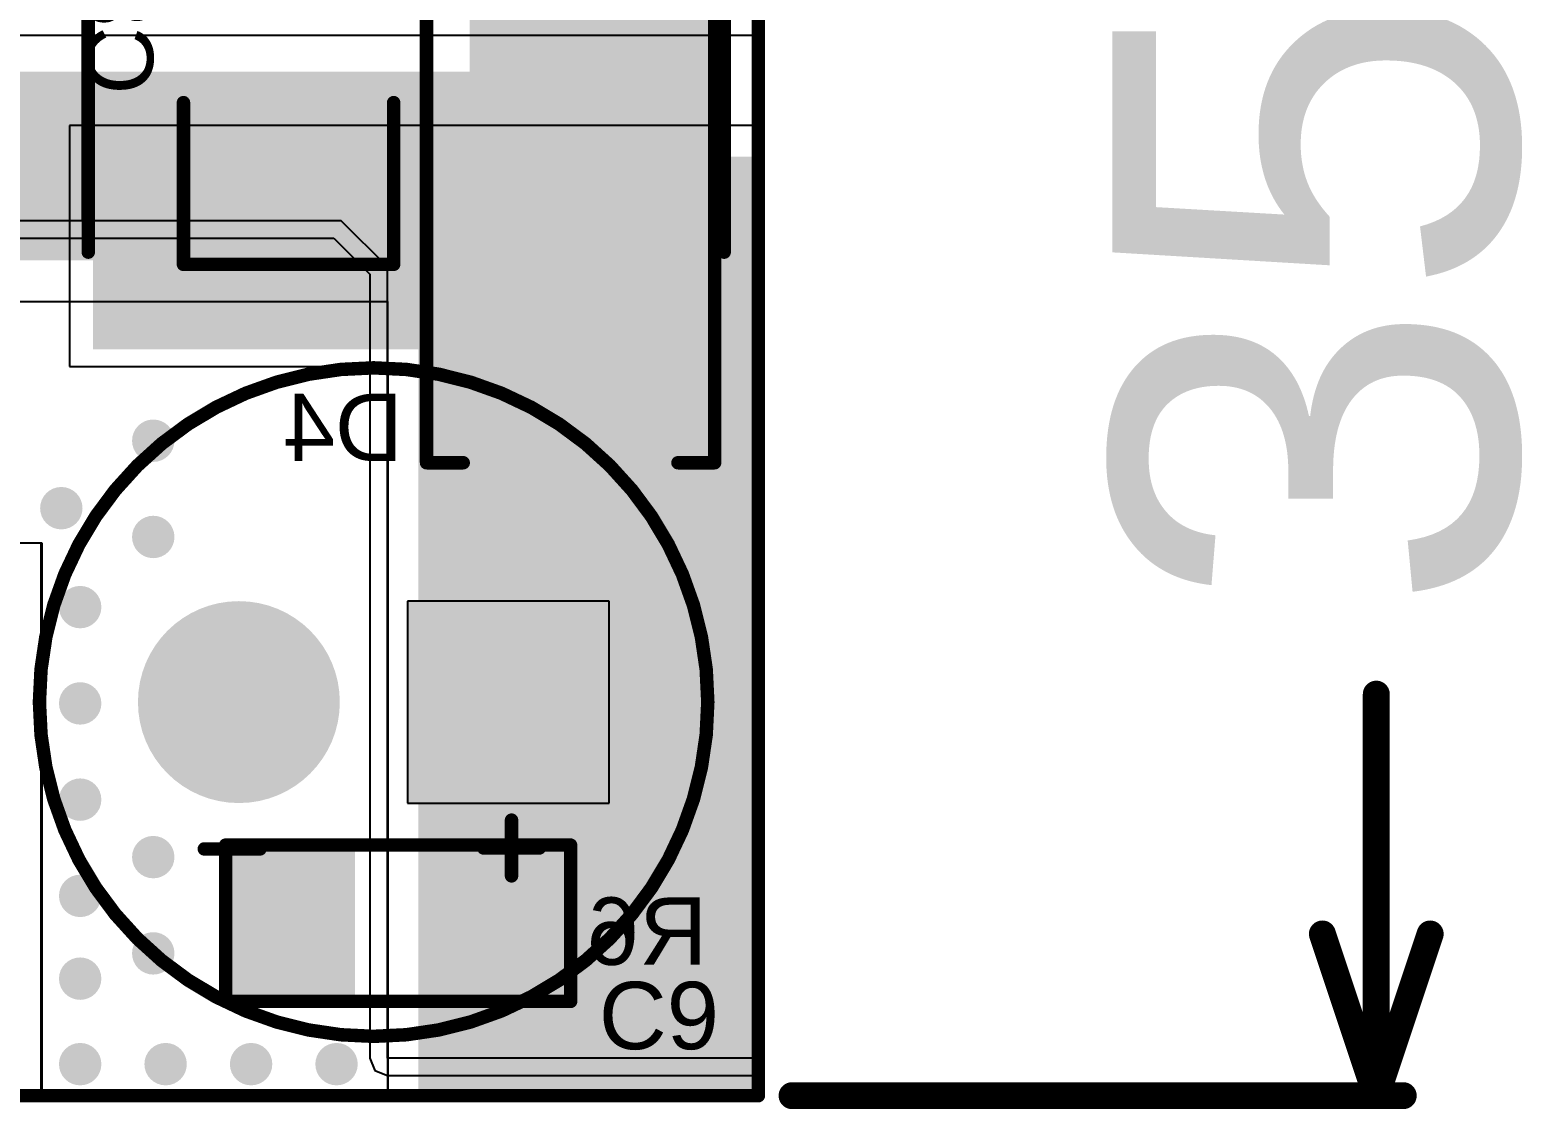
# Model space of a CAD drawing. Header units: millimetres. Extents: x -0.24 to 4.31, y -0.01 to 3.37.
# Drawn here: x 1.186 to 1.74, y -0.009 to 0.391 of the extents above; entities that cross this region are included whole.
import ezdxf

# ---------------------------------------------------------------- set-up
doc = ezdxf.new("R2010")
doc.units = ezdxf.units.MM
doc.header["$MEASUREMENT"] = 0
for name, color, linetype in [('BottomLayer', 5, 'Continuous'), ('BottomOverlay', 54, 'Continuous'), ('BottomPaste', 16, 'Continuous'), ('BottomSolder', 6, 'Continuous'), ('Mechanical1', 6, 'Continuous'), ('Mechanical2', 216, 'Continuous'), ('MidLayer1', 16, 'Continuous'), ('MidLayer2', 76, 'Continuous'), ('MultiLayer', 9, 'Continuous'), ('PadHoleLayer', 156, 'Continuous'), ('TopLayer', 1, 'Continuous'), ('TopOverlay', 2, 'Continuous'), ('TopPaste', 8, 'Continuous'), ('TopSolder', 216, 'Continuous'), ('ViaHoleLayer', 16, 'Continuous')]:
    doc.layers.add(name, color=color, linetype=linetype)
doc.styles.add('Arial', font='', dxfattribs={"height": 0.2})
doc.styles.get('Arial').set_extended_font_data('Arial')

# ---------------------------------------------------------------- blocks, each defined once
blk = doc.blocks.new('YNR6045_221M_14')
at = {"layer": 'TopLayer'}
for points in [[(-0.12205, 0.1122), (-0.05512, 0.1122), (-0.05512, -0.1122), (-0.12205, -0.1122)], [(0.05512, 0.1122), (0.12205, 0.1122), (0.12205, -0.1122), (0.05512, -0.1122)]]:
    blk.add_hatch(color=1, dxfattribs=at).paths.add_polyline_path(points)
at = {"layer": 'TopPaste'}
for points in [[(-0.12205, 0.1122), (-0.05512, 0.1122), (-0.05512, -0.1122), (-0.12205, -0.1122)], [(0.05512, 0.1122), (0.12205, 0.1122), (0.12205, -0.1122), (0.05512, -0.1122)]]:
    blk.add_hatch(color=8, dxfattribs=at).paths.add_polyline_path(points)
at = {"layer": 'TopSolder'}
for points in [[(-0.12605, 0.1162), (-0.05112, 0.1162), (-0.05112, -0.1162), (-0.12605, -0.1162)], [(0.05112, 0.1162), (0.12605, 0.1162), (0.12605, -0.1162), (0.05112, -0.1162)]]:
    blk.add_hatch(color=216, dxfattribs=at).paths.add_polyline_path(points)
at = {"layer": 'TopOverlay', "const_width": 0.005}
for points in [[(0.09, 0.118), (-0.09211, 0.11811)], [(-0.09211, -0.11811), (0.09, -0.118)]]:
    blk.add_lwpolyline(points, dxfattribs=at)
at = {"layer": 'TopOverlay', "const_width": 0.0025}
for points in [[(-0.09336, 0.11811, 1), (-0.09086, 0.11811, 1)], [(0.08875, 0.118, 1), (0.09125, 0.118, 1)], [(-0.09336, -0.11811, 1), (-0.09086, -0.11811, 1)], [(0.08875, -0.118, 1), (0.09125, -0.118, 1)]]:
    blk.add_lwpolyline(points, format="xyb", close=True, dxfattribs=at)
blk = doc.blocks.new('SHW680UF10V6_3X11_15')
at = {"layer": 'BottomLayer'}
blk.add_hatch(color=5, dxfattribs=at).paths.add_polyline_path([(-0.08346, 0.03346), (-0.01654, 0.03346), (-0.01654, -0.03346), (-0.08346, -0.03346)])
h = blk.add_hatch(color=5, dxfattribs=at)
edge = h.paths.add_edge_path()
edge.add_arc((0.05, 0), 0.03346, 0, 360)
at = {"layer": 'BottomSolder'}
blk.add_hatch(color=6, dxfattribs=at).paths.add_polyline_path([(-0.08746, 0.03746), (-0.01254, 0.03746), (-0.01254, -0.03746), (-0.08746, -0.03746)])
h = blk.add_hatch(color=6, dxfattribs=at)
edge = h.paths.add_edge_path()
edge.add_arc((0.05, 0), 0.03746, 0, 360)
at = {"layer": 'MidLayer1'}
blk.add_hatch(color=16, dxfattribs=at).paths.add_polyline_path([(-0.08346, 0.03346), (-0.01654, 0.03346), (-0.01654, -0.03346), (-0.08346, -0.03346)])
h = blk.add_hatch(color=16, dxfattribs=at)
edge = h.paths.add_edge_path()
edge.add_arc((0.05, 0), 0.03346, 0, 360)
at = {"layer": 'MidLayer2'}
blk.add_hatch(color=76, dxfattribs=at).paths.add_polyline_path([(-0.08346, 0.03346), (-0.01654, 0.03346), (-0.01654, -0.03346), (-0.08346, -0.03346)])
h = blk.add_hatch(color=76, dxfattribs=at)
edge = h.paths.add_edge_path()
edge.add_arc((0.05, 0), 0.03346, 0, 360)
at = {"layer": 'MultiLayer'}
blk.add_hatch(color=9, dxfattribs=at).paths.add_polyline_path([(-0.08346, 0.03346), (-0.01654, 0.03346), (-0.01654, -0.03346), (-0.08346, -0.03346)])
h = blk.add_hatch(color=9, dxfattribs=at)
edge = h.paths.add_edge_path()
edge.add_arc((0.05, 0), 0.03346, 0, 360)
at = {"layer": 'PadHoleLayer'}
h = blk.add_hatch(color=156, dxfattribs=at)
edge = h.paths.add_edge_path()
edge.add_arc((-0.05, 0), 0.01969, 0, 360)
h = blk.add_hatch(color=156, dxfattribs=at)
edge = h.paths.add_edge_path()
edge.add_arc((0.05, 0), 0.01969, 0, 360)
at = {"layer": 'TopLayer'}
blk.add_hatch(color=1, dxfattribs=at).paths.add_polyline_path([(-0.08346, 0.03346), (-0.01654, 0.03346), (-0.01654, -0.03346), (-0.08346, -0.03346)])
h = blk.add_hatch(color=1, dxfattribs=at)
edge = h.paths.add_edge_path()
edge.add_arc((0.05, 0), 0.03346, 0, 360)
at = {"layer": 'TopSolder'}
blk.add_hatch(color=216, dxfattribs=at).paths.add_polyline_path([(-0.08746, 0.03746), (-0.01254, 0.03746), (-0.01254, -0.03746), (-0.08746, -0.03746)])
h = blk.add_hatch(color=216, dxfattribs=at)
edge = h.paths.add_edge_path()
edge.add_arc((0.05, 0), 0.03746, 0, 360)
at = {"layer": 'TopOverlay'}
for points, const_width in [([(0.12402, 0, 1), (-0.12402, 0, 1)], 0.005), ([(-0.05243, 0.06447, 1), (-0.04993, 0.06447, 1)], 0.0025), ([(-0.06277, 0.05413, 1), (-0.06027, 0.05413, 1)], 0.0025), ([(-0.0421, 0.05413, 1), (-0.0396, 0.05413, 1)], 0.0025), ([(0.04091, 0.05447, 1), (0.04342, 0.05447, 1)], 0.0025), ([(0.06158, 0.05447, 1), (0.06408, 0.05447, 1)], 0.0025), ([(-0.05243, 0.0438, 1), (-0.04993, 0.0438, 1)], 0.0025), ([(-0.12527, 0, 1), (-0.12277, 0, 1)], 0.0025), ([(0.12277, 0, 1), (0.12527, 0, 1)], 0.0025)]:
    blk.add_lwpolyline(points, format="xyb", close=True, dxfattribs=dict(at, const_width=const_width))
at = {"layer": 'TopOverlay', "const_width": 0.005}
for points in [[(-0.05118, 0.06447), (-0.05118, 0.0438)], [(-0.04085, 0.05413), (-0.06152, 0.05413)], [(0.06283, 0.05447), (0.04217, 0.05447)]]:
    blk.add_lwpolyline(points, dxfattribs=at)
blk = doc.blocks.new('C___1206_B_20')
at = {"layer": 'BottomLayer'}
for points in [[(-0.08, 0.035), (-0.02, 0.035), (-0.02, -0.035), (-0.08, -0.035)], [(0.02, 0.035), (0.08, 0.035), (0.08, -0.035), (0.02, -0.035)]]:
    blk.add_hatch(color=5, dxfattribs=at).paths.add_polyline_path(points)
at = {"layer": 'BottomPaste'}
for points in [[(-0.08, 0.035), (-0.02, 0.035), (-0.02, -0.035), (-0.08, -0.035)], [(0.02, 0.035), (0.08, 0.035), (0.08, -0.035), (0.02, -0.035)]]:
    blk.add_hatch(color=16, dxfattribs=at).paths.add_polyline_path(points)
at = {"layer": 'BottomSolder'}
for points in [[(-0.084, 0.039), (-0.016, 0.039), (-0.016, -0.039), (-0.084, -0.039)], [(0.016, 0.039), (0.084, 0.039), (0.084, -0.039), (0.016, -0.039)]]:
    blk.add_hatch(color=6, dxfattribs=at).paths.add_polyline_path(points)
at = {"layer": 'BottomOverlay', "const_width": 0.005}
for points in [[(-0.084, -0.039), (-0.084, 0.039)], [(-0.024, 0.039), (-0.084, 0.039)], [(0.084, 0.039), (0.024, 0.039)], [(0.084, -0.039), (0.084, 0.039)], [(-0.024, -0.039), (-0.084, -0.039)], [(0.084, -0.039), (0.024, -0.039)]]:
    blk.add_lwpolyline(points, dxfattribs=at)
at = {"layer": 'BottomOverlay', "const_width": 0.0025}
for points in [[(-0.08525, 0.039, 1), (-0.08275, 0.039, 1)], [(-0.08525, 0.039, 1), (-0.08275, 0.039, 1)], [(-0.02525, 0.039, 1), (-0.02275, 0.039, 1)], [(0.02275, 0.039, 1), (0.02525, 0.039, 1)], [(0.08275, 0.039, 1), (0.08525, 0.039, 1)], [(0.08275, 0.039, 1), (0.08525, 0.039, 1)], [(-0.08525, -0.039, 1), (-0.08275, -0.039, 1)], [(-0.08525, -0.039, 1), (-0.08275, -0.039, 1)], [(-0.02525, -0.039, 1), (-0.02275, -0.039, 1)], [(0.02275, -0.039, 1), (0.02525, -0.039, 1)], [(0.08275, -0.039, 1), (0.08525, -0.039, 1)], [(0.08275, -0.039, 1), (0.08525, -0.039, 1)]]:
    blk.add_lwpolyline(points, format="xyb", close=True, dxfattribs=at)
blk = doc.blocks.new('SMA_B_24')
at = {"layer": 'BottomLayer'}
for points in [[(-0.12205, 0.03346), (-0.03543, 0.03346), (-0.03543, -0.03346), (-0.12205, -0.03346)], [(0.03543, 0.03346), (0.12205, 0.03346), (0.12205, -0.03346), (0.03543, -0.03346)]]:
    blk.add_hatch(color=5, dxfattribs=at).paths.add_polyline_path(points)
at = {"layer": 'BottomOverlay'}
for points in [[(-0.15471, -0.05595), (-0.12905, -0.05595), (-0.12905, 0.056), (-0.15471, 0.056)], [(-0.12992, 0.03638), (-0.1022, 0.03638), (-0.1022, 0.05598), (-0.12992, 0.05598)], [(-0.12992, -0.05598), (-0.1022, -0.05598), (-0.1022, -0.03638), (-0.12992, -0.03638)]]:
    blk.add_hatch(color=54, dxfattribs=at).paths.add_polyline_path(points)
at = {"layer": 'BottomPaste'}
for points in [[(-0.12205, 0.03346), (-0.03543, 0.03346), (-0.03543, -0.03346), (-0.12205, -0.03346)], [(0.03543, 0.03346), (0.12205, 0.03346), (0.12205, -0.03346), (0.03543, -0.03346)]]:
    blk.add_hatch(color=16, dxfattribs=at).paths.add_polyline_path(points)
at = {"layer": 'BottomSolder'}
for points in [[(-0.12605, 0.03746), (-0.03143, 0.03746), (-0.03143, -0.03746), (-0.12605, -0.03746)], [(0.03143, 0.03746), (0.12605, 0.03746), (0.12605, -0.03746), (0.03143, -0.03746)]]:
    blk.add_hatch(color=6, dxfattribs=at).paths.add_polyline_path(points)
at = {"layer": 'BottomOverlay', "const_width": 0.005}
for points in [[(0.08115, 0.05345), (-0.10465, 0.05345)], [(0.08115, 0.03985), (0.08115, 0.05345)], [(0.08115, -0.05345), (0.08115, -0.03985)], [(0.08115, -0.05345), (-0.10465, -0.05345)]]:
    blk.add_lwpolyline(points, dxfattribs=at)
at = {"layer": 'BottomOverlay', "const_width": 0.0025}
for points in [[(-0.1059, 0.05345, 1), (-0.1034, 0.05345, 1)], [(0.0799, 0.05345, 1), (0.0824, 0.05345, 1)], [(0.0799, 0.05345, 1), (0.0824, 0.05345, 1)], [(0.0799, 0.03985, 1), (0.0824, 0.03985, 1)], [(0.0799, -0.03985, 1), (0.0824, -0.03985, 1)], [(-0.1059, -0.05345, 1), (-0.1034, -0.05345, 1)], [(0.0799, -0.05345, 1), (0.0824, -0.05345, 1)], [(0.0799, -0.05345, 1), (0.0824, -0.05345, 1)]]:
    blk.add_lwpolyline(points, format="xyb", close=True, dxfattribs=at)
blk = doc.blocks.new('RES_0805_B_54')
at = {"layer": 'BottomLayer'}
for points in [[(-0.06, 0.025), (-0.02, 0.025), (-0.02, -0.025), (-0.06, -0.025)], [(0.02, 0.025), (0.06, 0.025), (0.06, -0.025), (0.02, -0.025)]]:
    blk.add_hatch(color=5, dxfattribs=at).paths.add_polyline_path(points)
at = {"layer": 'BottomPaste'}
for points in [[(-0.06, 0.025), (-0.02, 0.025), (-0.02, -0.025), (-0.06, -0.025)], [(0.02, 0.025), (0.06, 0.025), (0.06, -0.025), (0.02, -0.025)]]:
    blk.add_hatch(color=16, dxfattribs=at).paths.add_polyline_path(points)
at = {"layer": 'BottomSolder'}
for points in [[(-0.064, 0.029), (-0.016, 0.029), (-0.016, -0.029), (-0.064, -0.029)], [(0.016, 0.029), (0.064, 0.029), (0.064, -0.029), (0.016, -0.029)]]:
    blk.add_hatch(color=6, dxfattribs=at).paths.add_polyline_path(points)
at = {"layer": 'BottomOverlay', "const_width": 0.005}
for points in [[(-0.064, 0.029), (0.064, 0.029)], [(-0.064, -0.029), (-0.064, 0.029)], [(0.064, -0.029), (0.064, 0.029)], [(-0.064, -0.029), (0.064, -0.029)]]:
    blk.add_lwpolyline(points, dxfattribs=at)
at = {"layer": 'BottomOverlay', "const_width": 0.0025}
for points in [[(-0.06525, 0.029, 1), (-0.06275, 0.029, 1)], [(-0.06525, 0.029, 1), (-0.06275, 0.029, 1)], [(0.06275, 0.029, 1), (0.06525, 0.029, 1)], [(0.06275, 0.029, 1), (0.06525, 0.029, 1)], [(-0.06525, -0.029, 1), (-0.06275, -0.029, 1)], [(-0.06525, -0.029, 1), (-0.06275, -0.029, 1)], [(0.06275, -0.029, 1), (0.06525, -0.029, 1)], [(0.06275, -0.029, 1), (0.06525, -0.029, 1)]]:
    blk.add_lwpolyline(points, format="xyb", close=True, dxfattribs=at)

msp = doc.modelspace()

# ---------------------------------------------------------------- hatches: boundary and pattern name
at = {"layer": 'BottomLayer'}
for points in [[(1.38322, 0.33608), (1.43839, 0.33608), (1.43839, 0.52984), (1.38322, 0.52984)], [(1.08743, 0.306), (1.43839, 0.306), (1.43839, 0.376), (1.08743, 0.376)], [(1.33044, -0.00398), (1.45669, -0.00398), (1.45669, 0.29071), (1.33044, 0.29071)]]:
    msp.add_hatch(color=5, dxfattribs=at).paths.add_polyline_path(points)
h = msp.add_hatch(color=5, dxfattribs=at)
edge = h.paths.add_edge_path()
edge.add_arc((1.23212, 0.23903), 0.00787, 0, 360)
h = msp.add_hatch(color=5, dxfattribs=at)
edge = h.paths.add_edge_path()
edge.add_arc((1.198, 0.214), 0.00787, 0, 360)
h = msp.add_hatch(color=5, dxfattribs=at)
edge = h.paths.add_edge_path()
edge.add_arc((1.23212, 0.20332), 0.00787, 0, 360)
h = msp.add_hatch(color=5, dxfattribs=at)
edge = h.paths.add_edge_path()
edge.add_arc((1.205, 0.17729), 0.00787, 0, 360)
h = msp.add_hatch(color=5, dxfattribs=at)
edge = h.paths.add_edge_path()
edge.add_arc((1.205, 0.14157), 0.00787, 0, 360)
h = msp.add_hatch(color=5, dxfattribs=at)
edge = h.paths.add_edge_path()
edge.add_arc((1.205, 0.10586), 0.00787, 0, 360)
h = msp.add_hatch(color=5, dxfattribs=at)
edge = h.paths.add_edge_path()
edge.add_arc((1.23212, 0.08453), 0.00787, 0, 360)
h = msp.add_hatch(color=5, dxfattribs=at)
edge = h.paths.add_edge_path()
edge.add_arc((1.205, 0.07015), 0.00787, 0, 360)
h = msp.add_hatch(color=5, dxfattribs=at)
edge = h.paths.add_edge_path()
edge.add_arc((1.23212, 0.04882), 0.00787, 0, 360)
h = msp.add_hatch(color=5, dxfattribs=at)
edge = h.paths.add_edge_path()
edge.add_arc((1.205, 0.03944), 0.00787, 0, 360)
h = msp.add_hatch(color=5, dxfattribs=at)
edge = h.paths.add_edge_path()
edge.add_arc((1.205, 0.00772), 0.00787, 0, 360)
h = msp.add_hatch(color=5, dxfattribs=at)
edge = h.paths.add_edge_path()
edge.add_arc((1.23671, 0.00772), 0.00787, 0, 360)
h = msp.add_hatch(color=5, dxfattribs=at)
edge = h.paths.add_edge_path()
edge.add_arc((1.26843, 0.00772), 0.00787, 0, 360)
h = msp.add_hatch(color=5, dxfattribs=at)
edge = h.paths.add_edge_path()
edge.add_arc((1.30014, 0.00772), 0.00787, 0, 360)
at = {"layer": 'MidLayer1'}
h = msp.add_hatch(color=16, dxfattribs=at)
edge = h.paths.add_edge_path()
edge.add_arc((1.23212, 0.23903), 0.00787, 0, 360)
h = msp.add_hatch(color=16, dxfattribs=at)
edge = h.paths.add_edge_path()
edge.add_arc((1.198, 0.214), 0.00787, 0, 360)
h = msp.add_hatch(color=16, dxfattribs=at)
edge = h.paths.add_edge_path()
edge.add_arc((1.23212, 0.20332), 0.00787, 0, 360)
h = msp.add_hatch(color=16, dxfattribs=at)
edge = h.paths.add_edge_path()
edge.add_arc((1.205, 0.17729), 0.00787, 0, 360)
h = msp.add_hatch(color=16, dxfattribs=at)
edge = h.paths.add_edge_path()
edge.add_arc((1.205, 0.14157), 0.00787, 0, 360)
h = msp.add_hatch(color=16, dxfattribs=at)
edge = h.paths.add_edge_path()
edge.add_arc((1.205, 0.10586), 0.00787, 0, 360)
h = msp.add_hatch(color=16, dxfattribs=at)
edge = h.paths.add_edge_path()
edge.add_arc((1.23212, 0.08453), 0.00787, 0, 360)
h = msp.add_hatch(color=16, dxfattribs=at)
edge = h.paths.add_edge_path()
edge.add_arc((1.205, 0.07015), 0.00787, 0, 360)
h = msp.add_hatch(color=16, dxfattribs=at)
edge = h.paths.add_edge_path()
edge.add_arc((1.23212, 0.04882), 0.00787, 0, 360)
h = msp.add_hatch(color=16, dxfattribs=at)
edge = h.paths.add_edge_path()
edge.add_arc((1.205, 0.03944), 0.00787, 0, 360)
h = msp.add_hatch(color=16, dxfattribs=at)
edge = h.paths.add_edge_path()
edge.add_arc((1.205, 0.00772), 0.00787, 0, 360)
h = msp.add_hatch(color=16, dxfattribs=at)
edge = h.paths.add_edge_path()
edge.add_arc((1.23671, 0.00772), 0.00787, 0, 360)
h = msp.add_hatch(color=16, dxfattribs=at)
edge = h.paths.add_edge_path()
edge.add_arc((1.26843, 0.00772), 0.00787, 0, 360)
h = msp.add_hatch(color=16, dxfattribs=at)
edge = h.paths.add_edge_path()
edge.add_arc((1.30014, 0.00772), 0.00787, 0, 360)
at = {"layer": 'MidLayer2'}
h = msp.add_hatch(color=76, dxfattribs=at)
edge = h.paths.add_edge_path()
edge.add_arc((1.23212, 0.23903), 0.00787, 0, 360)
h = msp.add_hatch(color=76, dxfattribs=at)
edge = h.paths.add_edge_path()
edge.add_arc((1.198, 0.214), 0.00787, 0, 360)
h = msp.add_hatch(color=76, dxfattribs=at)
edge = h.paths.add_edge_path()
edge.add_arc((1.23212, 0.20332), 0.00787, 0, 360)
h = msp.add_hatch(color=76, dxfattribs=at)
edge = h.paths.add_edge_path()
edge.add_arc((1.205, 0.17729), 0.00787, 0, 360)
h = msp.add_hatch(color=76, dxfattribs=at)
edge = h.paths.add_edge_path()
edge.add_arc((1.205, 0.14157), 0.00787, 0, 360)
h = msp.add_hatch(color=76, dxfattribs=at)
edge = h.paths.add_edge_path()
edge.add_arc((1.205, 0.10586), 0.00787, 0, 360)
h = msp.add_hatch(color=76, dxfattribs=at)
edge = h.paths.add_edge_path()
edge.add_arc((1.23212, 0.08453), 0.00787, 0, 360)
h = msp.add_hatch(color=76, dxfattribs=at)
edge = h.paths.add_edge_path()
edge.add_arc((1.205, 0.07015), 0.00787, 0, 360)
h = msp.add_hatch(color=76, dxfattribs=at)
edge = h.paths.add_edge_path()
edge.add_arc((1.23212, 0.04882), 0.00787, 0, 360)
h = msp.add_hatch(color=76, dxfattribs=at)
edge = h.paths.add_edge_path()
edge.add_arc((1.205, 0.03944), 0.00787, 0, 360)
h = msp.add_hatch(color=76, dxfattribs=at)
edge = h.paths.add_edge_path()
edge.add_arc((1.205, 0.00772), 0.00787, 0, 360)
h = msp.add_hatch(color=76, dxfattribs=at)
edge = h.paths.add_edge_path()
edge.add_arc((1.23671, 0.00772), 0.00787, 0, 360)
h = msp.add_hatch(color=76, dxfattribs=at)
edge = h.paths.add_edge_path()
edge.add_arc((1.26843, 0.00772), 0.00787, 0, 360)
h = msp.add_hatch(color=76, dxfattribs=at)
edge = h.paths.add_edge_path()
edge.add_arc((1.30014, 0.00772), 0.00787, 0, 360)
at = {"layer": 'TopLayer'}
msp.add_hatch(color=1, dxfattribs=at).paths.add_polyline_path([(1.33044, -0.00398), (1.45669, -0.00398), (1.45669, 0.34442), (1.33044, 0.34442)])
h = msp.add_hatch(color=1, dxfattribs=at)
edge = h.paths.add_edge_path()
edge.add_arc((1.23212, 0.23903), 0.00787, 0, 360)
h = msp.add_hatch(color=1, dxfattribs=at)
edge = h.paths.add_edge_path()
edge.add_arc((1.198, 0.214), 0.00787, 0, 360)
h = msp.add_hatch(color=1, dxfattribs=at)
edge = h.paths.add_edge_path()
edge.add_arc((1.23212, 0.20332), 0.00787, 0, 360)
h = msp.add_hatch(color=1, dxfattribs=at)
edge = h.paths.add_edge_path()
edge.add_arc((1.205, 0.17729), 0.00787, 0, 360)
h = msp.add_hatch(color=1, dxfattribs=at)
edge = h.paths.add_edge_path()
edge.add_arc((1.205, 0.14157), 0.00787, 0, 360)
h = msp.add_hatch(color=1, dxfattribs=at)
edge = h.paths.add_edge_path()
edge.add_arc((1.205, 0.10586), 0.00787, 0, 360)
h = msp.add_hatch(color=1, dxfattribs=at)
edge = h.paths.add_edge_path()
edge.add_arc((1.23212, 0.08453), 0.00787, 0, 360)
h = msp.add_hatch(color=1, dxfattribs=at)
edge = h.paths.add_edge_path()
edge.add_arc((1.205, 0.07015), 0.00787, 0, 360)
h = msp.add_hatch(color=1, dxfattribs=at)
edge = h.paths.add_edge_path()
edge.add_arc((1.23212, 0.04882), 0.00787, 0, 360)
h = msp.add_hatch(color=1, dxfattribs=at)
edge = h.paths.add_edge_path()
edge.add_arc((1.205, 0.03944), 0.00787, 0, 360)
h = msp.add_hatch(color=1, dxfattribs=at)
edge = h.paths.add_edge_path()
edge.add_arc((1.205, 0.00772), 0.00787, 0, 360)
h = msp.add_hatch(color=1, dxfattribs=at)
edge = h.paths.add_edge_path()
edge.add_arc((1.23671, 0.00772), 0.00787, 0, 360)
h = msp.add_hatch(color=1, dxfattribs=at)
edge = h.paths.add_edge_path()
edge.add_arc((1.26843, 0.00772), 0.00787, 0, 360)
h = msp.add_hatch(color=1, dxfattribs=at)
edge = h.paths.add_edge_path()
edge.add_arc((1.30014, 0.00772), 0.00787, 0, 360)
at = {"layer": 'ViaHoleLayer'}
h = msp.add_hatch(color=16, dxfattribs=at)
edge = h.paths.add_edge_path()
edge.add_arc((1.23212, 0.23903), 0.00394, 0, 360)
h = msp.add_hatch(color=16, dxfattribs=at)
edge = h.paths.add_edge_path()
edge.add_arc((1.198, 0.214), 0.00394, 0, 360)
h = msp.add_hatch(color=16, dxfattribs=at)
edge = h.paths.add_edge_path()
edge.add_arc((1.23212, 0.20332), 0.00394, 0, 360)
h = msp.add_hatch(color=16, dxfattribs=at)
edge = h.paths.add_edge_path()
edge.add_arc((1.205, 0.17729), 0.00394, 0, 360)
h = msp.add_hatch(color=16, dxfattribs=at)
edge = h.paths.add_edge_path()
edge.add_arc((1.205, 0.14157), 0.00394, 0, 360)
h = msp.add_hatch(color=16, dxfattribs=at)
edge = h.paths.add_edge_path()
edge.add_arc((1.205, 0.10586), 0.00394, 0, 360)
h = msp.add_hatch(color=16, dxfattribs=at)
edge = h.paths.add_edge_path()
edge.add_arc((1.23212, 0.08453), 0.00394, 0, 360)
h = msp.add_hatch(color=16, dxfattribs=at)
edge = h.paths.add_edge_path()
edge.add_arc((1.205, 0.07015), 0.00394, 0, 360)
h = msp.add_hatch(color=16, dxfattribs=at)
edge = h.paths.add_edge_path()
edge.add_arc((1.23212, 0.04882), 0.00394, 0, 360)
h = msp.add_hatch(color=16, dxfattribs=at)
edge = h.paths.add_edge_path()
edge.add_arc((1.205, 0.03944), 0.00394, 0, 360)
h = msp.add_hatch(color=16, dxfattribs=at)
edge = h.paths.add_edge_path()
edge.add_arc((1.205, 0.00772), 0.00394, 0, 360)
h = msp.add_hatch(color=16, dxfattribs=at)
edge = h.paths.add_edge_path()
edge.add_arc((1.23671, 0.00772), 0.00394, 0, 360)
h = msp.add_hatch(color=16, dxfattribs=at)
edge = h.paths.add_edge_path()
edge.add_arc((1.26843, 0.00772), 0.00394, 0, 360)
h = msp.add_hatch(color=16, dxfattribs=at)
edge = h.paths.add_edge_path()
edge.add_arc((1.30014, 0.00772), 0.00394, 0, 360)

# ---------------------------------------------------------------- linework, layer by layer
at = {"layer": 'BottomLayer'}
for p, q in [((0.93586, 0.29071), (1.319, 0.29071)), ((1.319, 0.29071), (1.319, -0.00398)), ((1.19086, 0.201), (0.30861, 0.201)), ((1.19086, -0.00398), (1.19086, 0.201)), ((1.319, -0.00398), (1.19086, -0.00398))]:
    msp.add_line(p, q, dxfattribs=at)
at = {"layer": 'Mechanical1', "const_width": 0.01}
for points in [[(1.686, -0.00398), (1.686, 0.145)], [(1.666, 0.05602), (1.686, -0.00398)], [(1.686, -0.00398), (1.706, 0.05602)], [(1.46919, -0.00398), (1.696, -0.00398)]]:
    msp.add_lwpolyline(points, dxfattribs=at)
at = {"layer": 'Mechanical1', "const_width": 0.005}
for points in [[(1.6835, 0.145, 1), (1.6885, 0.145, 1)], [(1.6635, 0.05602, 1), (1.6685, 0.05602, 1)], [(1.7035, 0.05602, 1), (1.7085, 0.05602, 1)], [(1.46669, -0.00398, 1), (1.47169, -0.00398, 1)], [(1.6835, -0.00398, 1), (1.6885, -0.00398, 1)], [(1.6835, -0.00398, 1), (1.6885, -0.00398, 1)], [(1.6835, -0.00398, 1), (1.6885, -0.00398, 1)], [(1.6935, -0.00398, 1), (1.6985, -0.00398, 1)]]:
    msp.add_lwpolyline(points, format="xyb", close=True, dxfattribs=at)
at = {"layer": 'Mechanical2', "const_width": 0.005}
for points in [[(1.45669, -0.00398), (1.45669, 1.37398)], [(0, -0.00398), (1.45669, -0.00398)]]:
    msp.add_lwpolyline(points, dxfattribs=at)
at = {"layer": 'Mechanical2', "const_width": 0.0025}
msp.add_lwpolyline([(1.45544, -0.00398, 1), (1.45794, -0.00398, 1)], format="xyb", close=True, dxfattribs=at)
msp.add_lwpolyline([(1.45544, -0.00398, 1), (1.45794, -0.00398, 1)], format="xyb", close=True, dxfattribs=at)
at = {"layer": 'MidLayer1'}
for p, q in [((1.45669, 0.48229), (1.45669, 0.01)), ((1.30188, 0.32067), (0.67775, 0.32067)), ((1.319, 0.30356), (1.30188, 0.32067)), ((0.67739, 0.31418), (1.29919, 0.31418)), ((1.29919, 0.31418), (1.31251, 0.30087)), ((1.31251, 0.30087), (1.31251, 0.01)), ((1.319, 0.01), (1.319, 0.30356)), ((1.19058, 0.201), (0, 0.201)), ((1.19058, -0.00398), (1.19058, 0.201)), ((1.31251, 0.01), (1.31441, 0.00541)), ((1.45669, 0.01), (1.319, 0.01)), ((1.31441, 0.00541), (1.319, 0.00351)), ((1.319, 0.00351), (1.45669, 0.00351)), ((1.45669, 0.00351), (1.45669, -0.00398)), ((1.45669, -0.00398), (1.19058, -0.00398))]:
    msp.add_line(p, q, dxfattribs=at)
at = {"layer": 'MidLayer2'}
for p, q in [((1.45669, 0.72931), (1.45669, -0.00398)), ((1.19086, 0.201), (0, 0.201)), ((1.19086, -0.00398), (1.19086, 0.201)), ((1.40137, 0.17951), (1.32644, 0.17951)), ((1.32644, 0.17951), (1.32644, 0.10458)), ((1.40137, 0.10458), (1.40137, 0.17951)), ((1.32644, 0.10458), (1.40137, 0.10458)), ((1.45669, -0.00398), (1.19086, -0.00398))]:
    msp.add_line(p, q, dxfattribs=at)
at = {"layer": 'TopLayer'}
for p, q in [((0.93342, 0.38947), (1.45669, 0.38947)), ((1.45669, 0.38947), (1.45669, 0.356)), ((1.45669, 0.356), (1.201, 0.356)), ((1.201, 0.356), (1.201, 0.26652)), ((1.201, 0.26652), (1.31915, 0.26652)), ((1.31915, 0.26652), (1.31915, -0.00398)), ((1.19086, 0.201), (0, 0.201)), ((1.19086, -0.00398), (1.19086, 0.201)), ((1.31915, -0.00398), (1.19086, -0.00398))]:
    msp.add_line(p, q, dxfattribs=at)

# ---------------------------------------------------------------- block references
for name, p, rotation in [('YNR6045_221M_14', (1.326, 0.399), 270), ('C___1206_B_20', (1.28233, 0.38847), 270), ('SMA_B_24', (1.387, 0.312), 270), ('SHW680UF10V6_3X11_15', (1.3139, 0.14205), 180)]:
    msp.add_blockref(name, p, dxfattribs=dict(rotation=rotation))
msp.add_blockref('RES_0805_B_54', (1.323, 0.06))

# ---------------------------------------------------------------- texts
at = {"layer": 'BottomOverlay', "style": 'Arial', "text_generation_flag": 2}
msp.add_text('C8', height=0.025, rotation=270, dxfattribs=at).set_placement((1.20706, 0.36742))
for s, p in [('D4', (1.32483, 0.2315)), ('R6', (1.43771, 0.04457))]:
    msp.add_text(s, height=0.025, dxfattribs=at).set_placement(p)
at = {"layer": 'Mechanical1', "style": 'Arial'}
msp.add_text('35.00mm', height=0.15, rotation=90, dxfattribs=at).set_placement((1.738, 0.175))
at = {"layer": 'TopOverlay', "style": 'Arial'}
msp.add_text('C9', height=0.025, dxfattribs=at).set_placement((1.39745, 0.01326))

doc.saveas('drawing.dxf')
